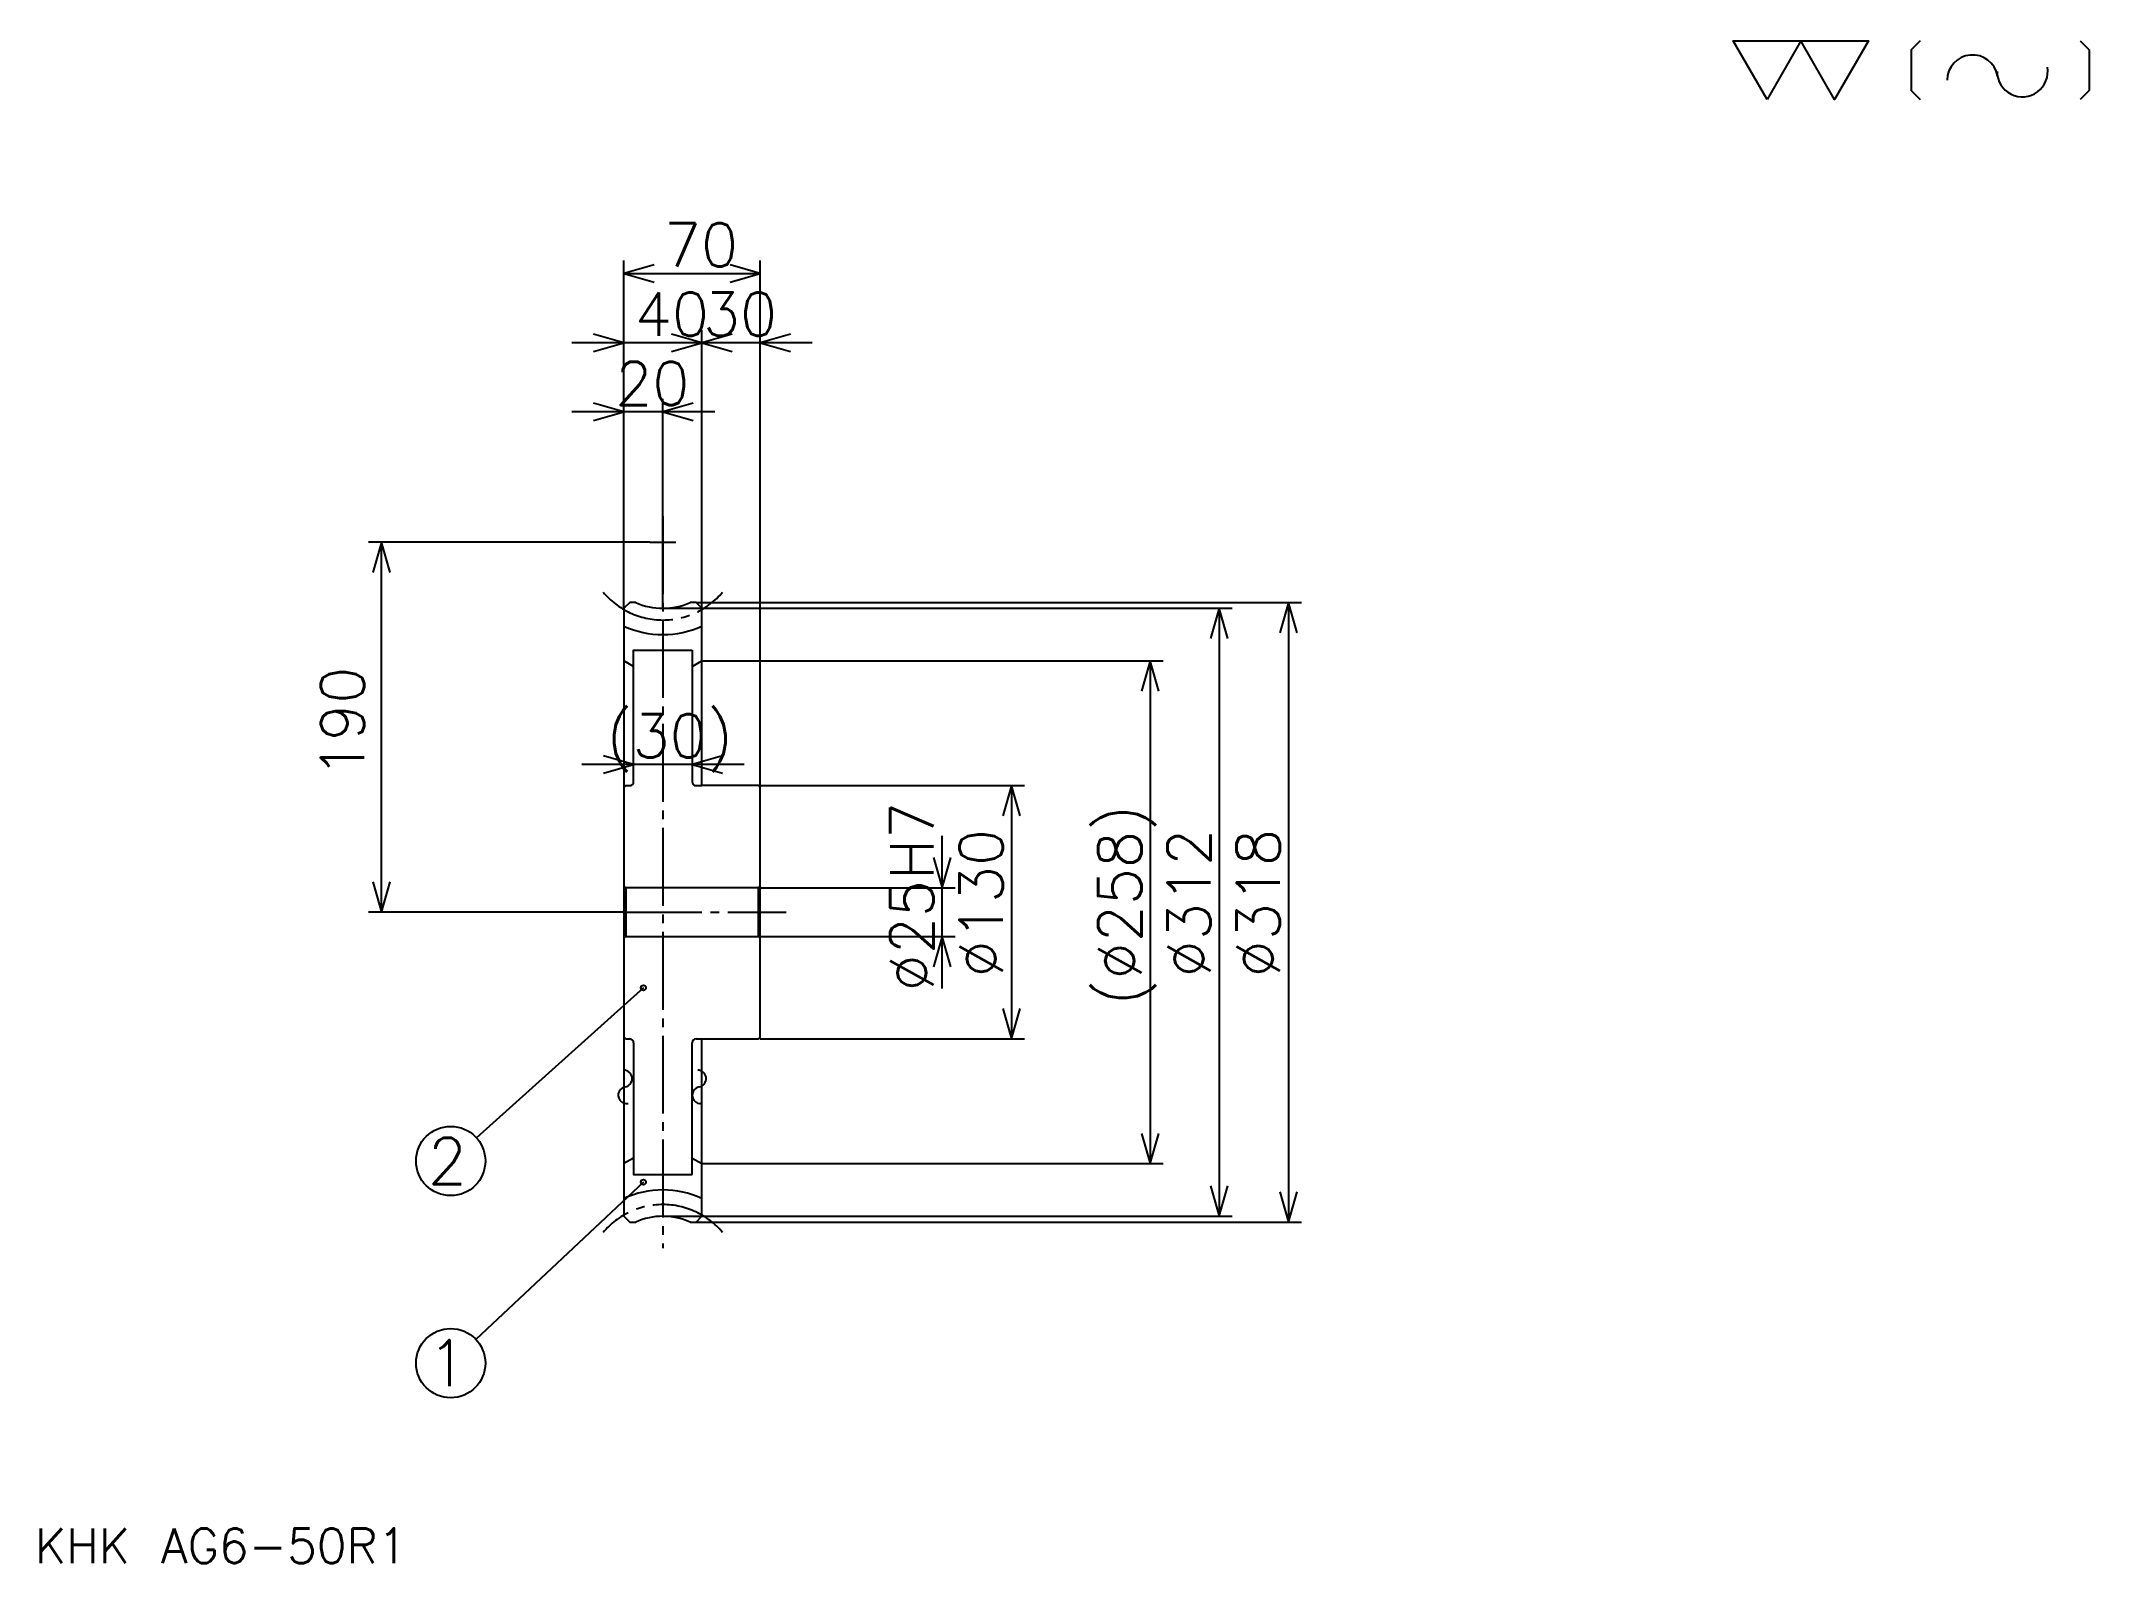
# Model space of a CAD drawing. Extents: x 47 to 1099, y 49 to 830.
import ezdxf

# ---------------------------------------------------------------- set-up
doc = ezdxf.new("R2010")
doc.units = 0
doc.linetypes.add('DASHDOT', pattern=[53.333332, 40, -4.444444, 4.444444, -4.444444])
doc.layers.get('0').update_dxf_attribs({"linetype": 'CONTINUOUS'})
doc.layers.add('DASHDOT', color=6, linetype='DASHDOT')
doc.styles.add('KANJI', font='TXT', dxfattribs={"bigfont": 'BIGFONT'})

msp = doc.modelspace()

# ---------------------------------------------------------------- linework, layer by layer
at = {"color": 5}
for p, q in [((346.666687, 541.861084), (346.666687, 717.416626)), ((416.666687, 541.861084), (416.666687, 717.416626)), ((346.666687, 710.75), (416.666687, 710.75)), ((413.333344, 675.194458), (320.000031, 675.194458)), ((443.333344, 675.194458), (360.000031, 675.194458)), ((386.666687, 541.861084), (386.666687, 681.861084)), ((366.666687, 572.861084), (366.666687, 646.305542)), ((393.333344, 639.638916), (320.000031, 639.638916)), ((360.000031, 572.861084), (215.555588, 572.861084)), ((222.222244, 382.861115), (222.222244, 572.861084)), ((366.666687, 538.861084), (366.666687, 572.861084)), ((346.666687, 538.861084), (346.666687, 541.861084)), ((366.666687, 538.861084), (416.666687, 538.861084)), ((383.666687, 541.861084), (416.666687, 541.861084)), ((386.666687, 538.861084), (386.666687, 541.861084)), ((416.666687, 541.861084), (694.444458, 541.861084)), ((416.666687, 446.861115), (416.666687, 541.861084)), ((416.666687, 538.861084), (658.888916, 538.861084)), ((652.222229, 538.861084), (652.222229, 226.861115)), ((687.777832, 541.861084), (687.777832, 223.861115)), ((386.666687, 511.861115), (416.666687, 511.861115)), ((416.666687, 511.861115), (623.333374, 511.861115)), ((616.666687, 511.861115), (616.666687, 253.861115)), ((408.333344, 458.75), (325.000031, 458.75)), ((416.666687, 447.861115), (552.222229, 447.861115)), ((545.555542, 447.861115), (545.555542, 317.861115)), ((510.000031, 343.694458), (510.000031, 422.027771)), ((416.666687, 395.361115), (516.666687, 395.361115)), ((346.666687, 382.861115), (215.555573, 382.861115)), ((416.666687, 370.361115), (516.666687, 370.361115)), ((356.666687, 344.111115), (270.999298, 267.10672)), ((416.666687, 317.861115), (552.222229, 317.861115)), ((386.666687, 253.861115), (416.666687, 253.861115)), ((416.666687, 253.861115), (623.333374, 253.861115)), ((356.666687, 244.361115), (270.735535, 163.643768)), ((366.666687, 226.861115), (416.666687, 226.861115)), ((383.666687, 223.861115), (416.666687, 223.861115)), ((416.666687, 226.861115), (658.888916, 226.861115)), ((416.666687, 223.861115), (694.444458, 223.861115))]:
    msp.add_line(p, q, dxfattribs=at)
at = {"color": 4}
for p, q in [((381.666687, 517.361084), (381.666687, 449.861115)), ((351.666687, 508.974365), (346.666687, 511.861115)), ((381.666687, 508.974365), (386.666687, 511.861115)), ((383.666687, 447.861115), (386.666687, 447.861115)), ((416.666687, 396.361115), (415.666687, 395.361115)), ((346.666687, 369.361115), (347.666687, 370.361115)), ((416.666687, 369.361115), (415.666687, 370.361115)), ((381.666687, 248.361115), (381.666687, 315.861115)), ((383.666687, 317.861115), (386.666687, 317.861115)), ((351.666687, 256.747864), (346.666687, 253.861115)), ((381.666687, 256.747864), (386.666687, 253.861115))]:
    msp.add_line(p, q, dxfattribs=at)
at = {"color": 7}
for points in [[(933.333313, 800), (916, 830.044434), (985.333313, 830.044434), (968, 800), (950.666626, 830.044434), (933.333313, 800)], [(1011.911072, 830.044434), (1007.288879, 825.422241), (1007.288879, 804.622192), (1011.911072, 800)], [(1093.955566, 830.044434), (1098.577759, 825.422241), (1098.577759, 804.622192), (1093.955566, 800)]]:
    msp.add_lwpolyline(points, dxfattribs=at)
at = {"color": 5}
for points in [[(362.222229, 715.194458), (346.666687, 710.75), (362.222229, 706.305542)], [(401.111145, 706.305542), (416.666687, 710.75), (401.111145, 715.194458)], [(331.111145, 670.75), (346.666687, 675.194458), (331.111145, 679.638916)], [(371.111145, 670.75), (386.666687, 675.194458), (371.111145, 679.638916)], [(402.222229, 679.638916), (386.666687, 675.194458), (402.222229, 670.75)], [(432.222229, 679.638916), (416.666687, 675.194458), (432.222229, 670.75)], [(331.111145, 635.194458), (346.666687, 639.638916), (331.111145, 644.083374)], [(382.222229, 644.083374), (366.666687, 639.638916), (382.222229, 635.194458)], [(226.666687, 557.305542), (222.222244, 572.861084), (217.777802, 557.305542)], [(656.666687, 523.305542), (652.222229, 538.861084), (647.777771, 523.305542)], [(692.22229, 526.305542), (687.777832, 541.861084), (683.333374, 526.305542)], [(621.111145, 496.305542), (616.666687, 511.861115), (612.222229, 496.305542)], [(336.111145, 454.305542), (351.666687, 458.75), (336.111145, 463.194458)], [(397.222229, 463.194458), (381.666687, 458.75), (397.222229, 454.305542)], [(550, 432.305542), (545.555542, 447.861115), (541.111145, 432.305542)], [(505.555603, 410.916656), (510.000031, 395.361115), (514.444458, 410.916656)], [(217.777802, 398.416656), (222.222244, 382.861115), (226.666687, 398.416656)], [(514.444458, 354.805573), (510.000031, 370.361115), (505.555603, 354.805573)], [(541.111145, 333.416687), (545.555542, 317.861115), (550, 333.416687)], [(612.222229, 269.416687), (616.666687, 253.861115), (621.111145, 269.416687)], [(647.777771, 242.416672), (652.222229, 226.861115), (656.666687, 242.416672)], [(683.333374, 239.416672), (687.777832, 223.861115), (692.22229, 239.416672)]]:
    msp.add_lwpolyline(points, dxfattribs=at)
at = {"color": 4}
for points in [[(352.702454, 541.861084), (349.666687, 541.861084), (346.666687, 538.861084), (346.666687, 369.361115)], [(380.63092, 223.861115), (383.666687, 223.861115), (386.666687, 226.861115), (386.666687, 317.861115), (415.666687, 317.861115), (416.666687, 318.861115), (416.666687, 446.861115), (415.666687, 447.861115), (386.666687, 447.861115), (386.666687, 538.861084), (383.666687, 541.861084), (380.63092, 541.861084)], [(351.666687, 449.861115), (351.666687, 517.361084), (381.666687, 517.361084)], [(346.666687, 446.861115), (347.666687, 447.861115), (349.666687, 447.861115)], [(346.666687, 396.361115), (347.666687, 395.361115), (347.666687, 370.361115), (415.666687, 370.361115), (415.666687, 395.361115), (347.666687, 395.361115)], [(346.666687, 369.361115), (346.666687, 226.861115), (349.666687, 223.861115), (352.702454, 223.861115)], [(346.666687, 318.861115), (347.666687, 317.861115), (349.666687, 317.861115)], [(351.666687, 315.861115), (351.666687, 248.361115), (381.666687, 248.361115)]]:
    msp.add_lwpolyline(points, dxfattribs=at)
at = {"color": 5}
for centre, radius in [((356.666687, 344.111115), 1.333333), ((257.777802, 255.222229), 17.777778), ((356.666687, 244.361115), 1.333333), ((257.777802, 151.472229), 17.777778)]:
    msp.add_circle(centre, radius, dxfattribs=at)
at = {"color": 7}
for centre, radius, start, end in [((1038.77771, 809.875916), 13, 10, 180), ((1064.382812, 814.390747), 13, 180, 10), ((346.536438, 297.527771), 4.333333, 280, 90), ((384.536438, 297.527771), 4.333333, 280, 90), ((348.041382, 288.992798), 4.333333, 90, 280), ((386.041382, 288.992798), 4.333333, 90, 280)]:
    msp.add_arc(centre, radius, start, end, dxfattribs=at)
at = {"color": 4}
for centre, radius, start, end in [((366.666687, 572.861084), 34, 245.750371881, 294.249630423), ((366.666687, 572.861084), 47.5, 245.098933313, 294.901066687), ((349.666687, 449.861115), 2, 270, 0), ((383.666687, 449.861115), 2, 180, 270), ((349.666687, 315.861115), 2, 0, 90), ((383.666687, 315.861115), 2, 90, 180), ((366.666687, 192.861115), 47.5, 65.098933313, 114.901066687), ((366.666687, 192.861115), 34, 65.750369577, 114.249628119)]:
    msp.add_arc(centre, radius, start, end, dxfattribs=at)
at = {"layer": 'DASHDOT', "color": 7}
for p, q in [((366.666687, 586.194458), (366.666687, 210.527786)), ((360.000031, 572.861084), (373.333344, 572.861084)), ((346.666687, 382.861115), (430.000031, 382.861115))]:
    msp.add_line(p, q, dxfattribs=at)
for centre, start, end in [((366.666687, 572.861084), 219.999998481, 320.000001519), ((366.666687, 192.861115), 39.999998481, 140.000001519)]:
    msp.add_arc(centre, 40, start, end, dxfattribs=at)

# ---------------------------------------------------------------- texts
at = {"color": 7, "style": 'KANJI'}
for s, height, p in [('70', 22.222222, (367.222229, 714.305542)), ('40', 22.222222, (352.222229, 678.75)), ('30', 22.222222, (387.222229, 678.75)), ('20', 22.222222, (342.222229, 643.194458)), ('(30)', 22.222222, (337.777802, 462.305542)), ('2', 23.703704, (245.925949, 243.370377)), ('1', 23.703704, (245.925949, 139.620377)), ('KHK AG6-50R1', 17.777778, (44.444443, 48.888889))]:
    msp.add_text(s, height=height, dxfattribs=at).set_placement(p)
for s, p in [('190', (213.333359, 451.75)), ('%%c25H7', (505.555603, 342.305542)), ('(%%c258)', (612.222229, 335.083344)), ('%%c130', (541.111145, 349.527771)), ('%%c312', (647.777771, 349.527771)), ('%%c318', (683.333374, 349.527771))]:
    msp.add_text(s, height=22.222222, rotation=90, dxfattribs=at).set_placement(p)

doc.saveas('drawing.dxf')
